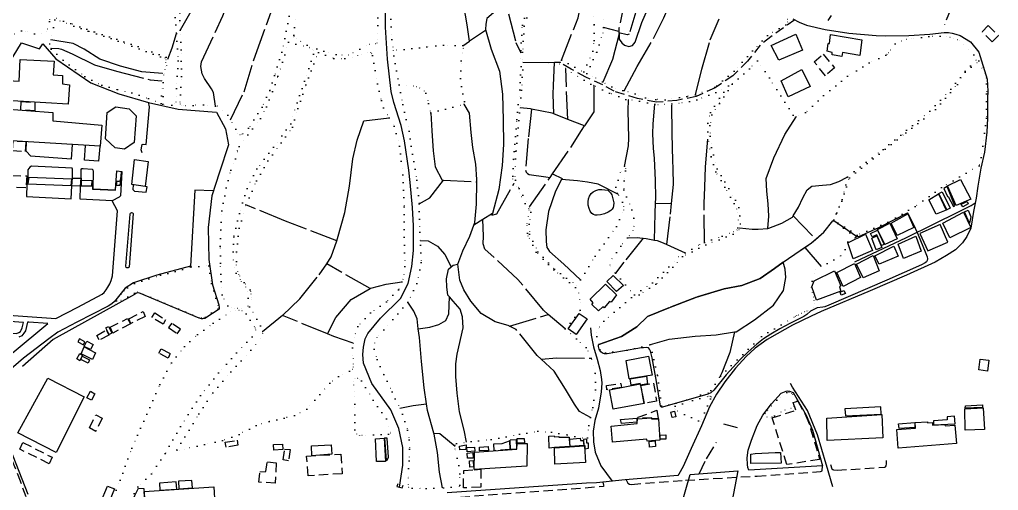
# Model space of a CAD drawing. Header units: millimetres. Extents: x 220021 to 223505, y 489325 to 491820.
# Drawn here: x 222976 to 223505, y 490862 to 491117 of the extents above; entities that cross this region are included whole.
import ezdxf

# ---------------------------------------------------------------- set-up
doc = ezdxf.new("R2010")
doc.units = ezdxf.units.MM
for name, pattern in [('15M2P5', [17.5, 15, -2.5]), ('5M2P5', [7.5, 5, -2.5]), ('7P5M2P5', [10, 7.5, -2.5]), ('AM4', [4, 0, -4])]:
    doc.linetypes.add(name, pattern=pattern)
for name, color, linetype in [('A0013110', 8, 'Continuous'), ('A0013117', 8, 'Continuous'), ('A0013118', 8, 'Continuous'), ('A0023119', 8, '5M2P5'), ('A0023210', 8, 'Continuous'), ('A0033324', 8, '5M2P5'), ('A0073340', 8, 'Continuous'), ('B0014110', 8, 'Continuous'), ('B0014111', 8, 'Continuous'), ('B0014112', 8, 'Continuous'), ('B0014116', 8, '5M2P5'), ('B0014117', 8, '5M2P5'), ('B0014118', 8, '5M2P5'), ('B0024120', 8, 'B0024120'), ('C0062243', 8, 'Continuous'), ('C0076116', 8, 'Continuous'), ('C0393323', 8, 'Continuous'), ('D0015112', 8, '15M2P5'), ('D0025111', 8, 'AM4'), ('E0022112', 8, 'Continuous'), ('F0017121', 8, 'Continuous'), ('F0047224', 8, 'Continuous'), ('F0047225', 8, 'Continuous'), ('G0022313', 8, '7P5M2P5')]:
    doc.layers.add(name, color=color, linetype=linetype)
doc.linetypes.add('B0024120', pattern='A,10,-1.75,[133,ltypeshp.shx,S=0.75,R=0,X=0,Y=0],-3.25', length=15)

msp = doc.modelspace()

# ---------------------------------------------------------------- linework, layer by layer
at = {"layer": 'A0013110'}
for points in [[(223393.956, 491116.974), (223397.349, 491115.213), (223401.415, 491113.551), (223411.438, 491111.155), (223424.317, 491109.213), (223439.052, 491107.973), (223444.147, 491107.8), (223456.582, 491107.941), (223467.909, 491108.747), (223475.784, 491109.52), (223477.978, 491109.51), (223479.965, 491109.316), (223482.056, 491108.742), (223484.291, 491107.937), (223489.874, 491104.522), (223494.411, 491098.945), (223498.863, 491084.421), (223499.265, 491077.972), (223499.2, 491073.922), (223499.073, 491063.423), (223498.726, 491055.713), (223497.417, 491045.014), (223495.525, 491036.277), (223493.895, 491026.543), (223493.016, 491020.105), (223491.625, 491012.96), (223490.035, 491003.868), (223487.937, 490999.436), (223485.689, 490996.12), (223481.805, 490992.305), (223477.063, 490989.175), (223470.875, 490985.603), (223455.33, 490978.603), (223435.809, 490970.161), (223409.225, 490959.033), (223403.976, 490956.346), (223393.754, 490951.543), (223385.467, 490946.965), (223380.107, 490943.788), (223373.74, 490939.182), (223368.854, 490934.629), (223363.134, 490928.336), (223357.224, 490920.909), (223352.848, 490914.256), (223349.032, 490907.445), (223344.691, 490897.191), (223339.174, 490885.028), (223334.713, 490875.296), (223332.453, 490871.11), (223331.897, 490870.439), (223303.405, 490867.976), (223288.023, 490866.482), (223282.615, 490866.212), (223207.341, 490861.021)], [(222981.213, 490860.144), (222961.883, 490908.943)]]:
    msp.add_lwpolyline(points, dxfattribs=at)
msp.add_lwpolyline([(223370.314, 490873.198), (223369.786, 490874.754), (223369.581, 490876.363), (223369.398, 490879.949), (223369.838, 490884.109), (223371.629, 490889.566), (223374.718, 490897.395), (223377.806, 490902.904), (223382.429, 490909.146), (223387.801, 490914.775), (223390.375, 490916.023), (223391.292, 490916.144), (223392.268, 490915.99), (223394.208, 490915.13), (223401.28, 490903.01), (223404.678, 490894.843), (223410.001, 490875.556)], close=True, dxfattribs=at)
at = {"layer": 'A0013117'}
for points in [[(223427.52, 490985.69), (223455.391, 490998.883), (223483.78, 491012.9), (223490.27, 491016.16), (223492.551, 491017.718)], [(223284.77, 490950.09), (223285.14, 490946.21), (223286.38, 490939.9), (223288.45, 490933.15), (223290.04, 490927.04), (223290.67, 490922.16), (223290.82, 490920.22), (223290.46, 490915.51), (223289.04, 490906.77), (223287.11, 490900.13), (223286.24, 490894.36), (223286.46, 490888.56), (223287.33, 490882.99), (223290.35, 490875.58), (223296.42, 490867.298)]]:
    msp.add_lwpolyline(points, dxfattribs=at)
at = {"layer": 'A0013118'}
for points in [[(223004.908, 491049.049), (223004.34, 491041.211), (222982.555, 491042.909), (222980.004, 491045.515), (222980.242, 491050.515)], [(223019.886, 491047.98), (223019.065, 491040.046), (223011.533, 491040.726), (223012.073, 491048.603)], [(223081.103, 491024.047), (223071.115, 491024.509), (223068.785, 490983.367), (223050.651, 490978.599), (223037.934, 490974.354), (223033.546, 490971.606), (223027.821, 490964.36), (223026.257, 490963.068), (223024.37, 490961.833), (223007.343, 490953.172), (222997.235, 490947.746), (222992.292, 490944.236), (222978.68, 490933.765), (222959.706, 490917.484), (222959.05, 490916.297), (222958.936, 490914.92), (222958.841, 490911.185), (222959.557, 490908.272)], [(223037.763, 491027.406), (223037.681, 491024.887), (223037.93, 491024.536), (223038.518, 491023.849), (223044.933, 491023.424), (223045.425, 491026.207), (223044.379, 491026.471)], [(222932.237, 490959.679), (222996.009, 490955.202), (223007.975, 490961.319), (223021.053, 490968.23), (223022.178, 490969.287), (223023.288, 490970.622), (223024.208, 490972.074), (223025.244, 490973.848), (223025.899, 490975.665), (223026.728, 490978.244), (223029.378, 491013.338), (223026.496, 491018.619)], [(222972.559, 490936.51), (222991.783, 490952.454), (222981.442, 490953.238), (222980.827, 490953.222), (222979.621, 490948.592), (222978.716, 490947.169), (222977.665, 490945.761), (222976.158, 490945.026)]]:
    msp.add_lwpolyline(points, dxfattribs=at)
for points in [[(223004.337, 491019.699), (223004.688, 491026.788), (223005.117, 491031.651), (223005.152, 491035.839), (223004.872, 491036.337), (222982.991, 491037.462), (222982.114, 491036.962), (222980.989, 491035.378), (222980.966, 491032.654), (222980.478, 491027.733), (222980.17, 491021.113)], [(223009.169, 491019.666), (223009.462, 491026.505), (223009.702, 491031.09), (223009.78, 491035.586), (223010.174, 491036.158), (223010.775, 491036.159), (223015.652, 491035.774), (223016.136, 491035.379), (223016.211, 491034.603), (223016.128, 491025.187), (223028.285, 491024.641), (223028.966, 491034.85), (223031.646, 491034.578), (223030.942, 491021.44), (223030.314, 491020.633), (223026.496, 491018.619)], [(223035.593, 490982.92), (223035.081, 490982.465), (223034.349, 490982.507), (223034.041, 490982.756), (223033.893, 490983.517), (223036.133, 491011.581), (223036.468, 491012.108), (223036.98, 491012.359), (223037.493, 491012.272), (223037.743, 491011.818)], [(222963.735, 490954.02), (222963.74, 490951.589), (222963.889, 490950.374), (222964.493, 490948.896), (222965.138, 490948.371), (222966.311, 490947.86), (222968.875, 490947.368), (222974.791, 490947.161), (222976.065, 490947.559), (222976.928, 490948.073), (222977.395, 490948.865), (222977.89, 490950.199), (222978.675, 490952.998)]]:
    msp.add_lwpolyline(points, close=True, dxfattribs=at)
at = {"layer": 'A0023119'}
msp.add_lwpolyline([(223395.025, 491116.419), (223382.142, 491107.324), (223376.287, 491102.838), (223369.605, 491094.13), (223361.588, 491086.267), (223352.166, 491079.779), (223341.868, 491074.987), (223331.41, 491072.923), (223320.403, 491071.923), (223310.226, 491073.875), (223297.489, 491077.875), (223291.471, 491081.278), (223282.202, 491085.394), (223274.399, 491089.852), (223268.569, 491093.293)], dxfattribs=at)
at = {"layer": 'A0023210'}
msp.add_lwpolyline([(223415.68, 490864.27), (223412.184, 490875.948), (223412.01, 490876.53), (223407.26, 490892.43), (223401.91, 490905.53), (223393.92, 490918.179), (223392.689, 490920.128)], dxfattribs=at)
at = {"layer": 'A0033324'}
for points in [[(222960.176, 490908.45), (222961.031, 490906.376), (222975.544, 490870.78), (222984.389, 490846.959), (222985.046, 490846.346), (222986.471, 490844.956), (222988.087, 490843.902), (222990.182, 490843.246), (222993.32, 490842.945), (222994.484, 490842.982), (222994.406, 490844.934)], [(223304.097, 490868.035), (223304.659, 490866.663), (223304.998, 490866.179), (223305.858, 490865.639), (223306.918, 490865.629), (223336.027, 490867.847), (223374.691, 490870.109), (223408.889, 490872.544), (223409.563, 490872.805), (223409.786, 490872.944), (223410.001, 490875.556)], [(223414.377, 490876.342), (223415.062, 490874.044), (223415.522, 490873.586), (223415.925, 490873.419), (223417.913, 490873.227), (223443.631, 490874.95), (223444.1, 490875.142), (223444.452, 490875.598), (223444.625, 490876.709), (223444.605, 490878.451)], [(223126.182, 490855.528), (223126.452, 490852.908), (223126.966, 490852.183), (223127.459, 490851.916), (223128.001, 490851.903), (223140.992, 490852.786), (223192.133, 490857.092), (223291.764, 490864.561), (223292.079, 490864.912), (223292.047, 490865.14), (223291.597, 490866.829)]]:
    msp.add_lwpolyline(points, dxfattribs=at)
at = {"layer": 'A0073340'}
msp.add_lwpolyline([(223331.112, 490845.407), (223338.565, 490871.016), (223364.255, 490872.839), (223359.42, 490847.494)], close=True, dxfattribs=at)
at = {"layer": 'B0014110'}
msp.add_lwpolyline([(223023.995, 490854.03), (223020.173, 490855.561), (223024.054, 490864.73), (223027.796, 490863.145)], close=True, dxfattribs=at)
at = {"layer": 'B0014111'}
for points in [[(222976.786, 491095.066), (222995.093, 491094.166), (222994.606, 491086.774), (222999.755, 491086.419), (222999.627, 491081.957), (223003.404, 491081.416), (223002.785, 491070.889), (222966.581, 491073.123), (222966.85, 491075.686), (222963.28, 491075.931), (222963.973, 491083.964), (222976.216, 491083.372)], [(223020.092, 491048.183), (222903.141, 491055.312), (222900.845, 491019.379), (222899.924, 491019.456), (222899.791, 491018.368), (222898.433, 491018.426), (222898.203, 491017.664), (222896.075, 491017.725), (222895.651, 491015.788), (222888.889, 491016.497), (222890.756, 491042.18), (222887.093, 491042.557), (222887.982, 491049.329), (222889.591, 491049.222), (222890.372, 491066.837), (222965.305, 491063.683), (222965.925, 491068.524), (222994.519, 491066.345), (222994.473, 491061.845), (223020.99, 491059.518)], [(223023.784, 491066.348), (223028.419, 491069.42), (223035.7, 491068.31), (223039.517, 491064.603), (223038.449, 491050.14), (223033.235, 491046.668), (223028.164, 491047.279), (223022.852, 491052.152)], [(223045.992, 491039.983), (223044.379, 491026.471), (223037.058, 491027.506), (223038.577, 491041.075)], [(223282.925, 490954.967), (223277.091, 490946.624), (223272.757, 490949.685), (223278.635, 490957.952)], [(223008.855, 490944.18), (223007.965, 490942.611), (223010.957, 490940.933), (223011.671, 490942.487)], [(223017.581, 490936.72), (223015.892, 490933.099), (223009.703, 490936.161), (223011.419, 490939.872)], [(223011.398, 490940.073), (223012.76, 490942.977), (223016.281, 490941.204), (223014.803, 490938.504)], [(223008.98, 490936.224), (223010.414, 490935.464), (223008.952, 490932.401), (223007.333, 490933.309)], [(223014.294, 490932.915), (223013.497, 490931.075), (223009.527, 490933.06), (223010.375, 490934.756)], [(223318.019, 490924.512), (223305.583, 490922.51), (223303.967, 490932.508), (223316.034, 490934.836)], [(223495.15, 490933.2), (223499.801, 490932.598), (223499.12, 490926.73), (223494.416, 490927.396)], [(223011.431, 490912.938), (222996.233, 490882.773), (222975.502, 490893.353), (222991.676, 490922.947)], [(223314.92, 490923.978), (223315.572, 490919.87), (223311.796, 490919.166), (223311.634, 490920.033), (223306.701, 490919.113), (223306.181, 490922.554)], [(223313.727, 490909.244), (223297.053, 490906.202), (223295.037, 490916.659), (223311.636, 490919.946)], [(223422.108, 490906.42), (223422.375, 490902.544), (223441.755, 490903.456), (223441.565, 490907.492)], [(223487.095, 490894.852), (223486.861, 490906.398), (223496.871, 490906.914), (223497.54, 490895.283)], [(223487.268, 490908.026), (223496.464, 490908.485), (223496.51, 490907.167), (223487.036, 490906.824)], [(223295.878, 490896.987), (223310.002, 490898.559), (223310.151, 490901.084), (223317.773, 490901.472), (223317.824, 490900.893), (223321.401, 490901.005), (223322.154, 490889.549), (223315.314, 490888.905), (223315.217, 490890.002), (223296.642, 490888.35)], [(223442.676, 490890.817), (223412.555, 490889.368), (223412.299, 490901.391), (223442.09, 490903.253)], [(223481.262, 490902.442), (223477.272, 490901.994), (223477.385, 490900.475), (223469.881, 490899.928), (223470.014, 490897.842), (223481.637, 490898.288)], [(223301.027, 490900.605), (223309.812, 490901.327), (223309.7, 490899.159), (223301.442, 490898.41)], [(223450.9, 490885.159), (223450.215, 490895.322), (223460.274, 490896), (223460.075, 490898.959), (223466.792, 490899.412), (223466.775, 490898.819), (223469.428, 490899.081), (223469.511, 490897.578), (223476.087, 490898.023), (223476.192, 490897.248), (223481.545, 490897.524), (223482.336, 490887.652)], [(223451.048, 490898.351), (223459.833, 490898.992), (223459.875, 490896.374), (223451.438, 490895.862)], [(223265.318, 490885.54), (223262.479, 490885.083), (223262.312, 490891.572), (223265.199, 490891.759), (223265.304, 490891.347), (223267.669, 490891.487), (223267.749, 490891.114), (223273.289, 490891.104), (223273.608, 490886.057)], [(223134.374, 490881.112), (223134.06, 490886.424), (223144.655, 490886.959), (223145.081, 490881.86)], [(223168.612, 490890.268), (223173.422, 490890.492), (223174.003, 490878.025), (223169.206, 490877.928)], [(223174.428, 490878.721), (223174.929, 490878.721), (223175.752, 490880.339), (223175.03, 490890.549), (223173.617, 490890.55)], [(223217.507, 490884.522), (223214.124, 490884.277), (223213.966, 490886.207), (223217.594, 490886.948)], [(223222.139, 490885.779), (223222.261, 490883.626), (223218.117, 490883.207), (223217.966, 490885.477)], [(223250.424, 490875.524), (223221.943, 490873.651), (223222.117, 490883.058), (223244.967, 490884.581), (223245.166, 490887.693), (223250.561, 490887.68)], [(223224.842, 490885.651), (223229.572, 490886.036), (223229.674, 490883.979), (223224.839, 490883.644)], [(223245.254, 490887.878), (223245.182, 490890.32), (223249.033, 490890.434), (223249.106, 490887.976)], [(223281.984, 490877.49), (223265.501, 490876.464), (223265.311, 490885.386), (223281.543, 490886.455)], [(223273.469, 490890.075), (223279.183, 490890.644), (223279.333, 490889.322), (223280.892, 490889.379), (223281.079, 490886.532), (223273.696, 490886.057)], [(223283.759, 490885.216), (223283.662, 490887.832), (223282.866, 490887.858), (223282.772, 490889.999), (223281.063, 490889.856), (223281.219, 490886.622), (223281.645, 490886.643), (223281.647, 490884.874)], [(223319.92, 490886.016), (223316.655, 490885.672), (223316.4, 490888.82), (223319.753, 490889.149)], [(223218.35, 490879.799), (223218.162, 490882.499), (223221.173, 490882.771), (223221.372, 490879.85)], [(223387.657, 490877.112), (223371.385, 490876.844), (223371.303, 490881.982), (223373.644, 490882.196), (223384.515, 490882.847), (223387.349, 490882.753)], [(223219.462, 490878.258), (223221.408, 490878.415), (223221.674, 490875.123), (223219.647, 490874.959)], [(223061.101, 490866.94), (223051.978, 490866.28), (223052.253, 490862.463), (223061.368, 490863.053)], [(223062.34, 490867.324), (223062.517, 490863.116), (223069.848, 490863.655), (223069.465, 490867.747)], [(223043.821, 490861.849), (223081.334, 490864.238), (223081.969, 490854.837), (223044.401, 490852.354)]]:
    msp.add_lwpolyline(points, close=True, dxfattribs=at)
at = {"layer": 'B0014112'}
for points in [[(223382.351, 491102.64), (223395.609, 491108.619), (223399.293, 491099.975), (223386.485, 491094.577)], [(223414.318, 491108.583), (223431.25, 491105.632), (223430.199, 491097.167), (223420.829, 491098.8), (223420.438, 491096.596), (223415.211, 491097.455), (223415.309, 491098.813), (223412.632, 491099.472), (223413.024, 491103.656), (223413.813, 491103.675)], [(223387.726, 491083.519), (223398.941, 491089.546), (223403.333, 491080.455), (223391.494, 491074.84)], [(223482.132, 491016.114), (223477.604, 491026.779), (223484.572, 491030.275), (223490.172, 491019.579)], [(223474.597, 491023.592), (223478.994, 491014.669), (223477.107, 491013.815), (223472.827, 491022.593)], [(223475.56, 491025.323), (223477.472, 491021.05), (223477.926, 491021.095), (223480.808, 491015.654), (223481.496, 491016.036), (223477.271, 491026.41)], [(223472.636, 491022.435), (223476.866, 491013.694), (223471.416, 491011.482), (223467.521, 491019.262)], [(223488.669, 491017.018), (223485.744, 491015.488), (223484.935, 491016.863), (223488.198, 491018.32)], [(223475.004, 491006.591), (223486.241, 491012.617), (223490.038, 491004.393), (223478.803, 490998.653)], [(223488.721, 491013.62), (223490.119, 491010.123), (223489.424, 491006.695), (223486.643, 491012.679)], [(223456.16, 491011.61), (223459.395, 491004.295), (223450.343, 491000.023), (223447.035, 491006.731)], [(223439.713, 491002.943), (223443.376, 490995.116), (223441.928, 490994.542), (223439.441, 491000.306), (223436.924, 490999.203), (223435.997, 491001.134)], [(223446.439, 491006.618), (223450.415, 490998.207), (223443.686, 490995.171), (223439.796, 491003.143)], [(223477.731, 490996.396), (223473.475, 491005.916), (223462.591, 491001.039), (223466.974, 490991.76)], [(223437.072, 490991.815), (223426.507, 490987.35), (223423.677, 490996.079), (223433.332, 491000.749)], [(223439.001, 490992.276), (223436.644, 490998.573), (223439.432, 490999.891), (223442.086, 490993.462)], [(223450.839, 490995.252), (223460.475, 490999.714), (223463.222, 490991.564), (223453.796, 490987.656)], [(223438.271, 490988.949), (223448.629, 490994.154), (223450.931, 490988.915), (223440.548, 490984.467)], [(223428.353, 490984.525), (223437.334, 490989.179), (223440.61, 490980.867), (223432.075, 490977.05)], [(223416.503, 490980.922), (223419.955, 490972.785), (223419.209, 490972.31), (223419.962, 490969.87), (223406.855, 490965.031), (223404.208, 490972.27), (223405.471, 490975.518)], [(223417.703, 490979.927), (223427.296, 490984.902), (223430.599, 490977.279), (223421.182, 490972.497)], [(223298.869, 490969.814), (223293.563, 490975.121), (223296.924, 490978.394), (223302.524, 490972.924)], [(223292.789, 490973.789), (223298.746, 490967.935), (223295.863, 490964.043), (223295.073, 490964.416), (223292.169, 490960.911), (223291.499, 490961.411), (223289.059, 490959.311), (223285.534, 490962.674), (223286.235, 490963.661), (223284.64, 490965.675)], [(223421.609, 490970.379), (223422.388, 490968.755), (223420.15, 490967.813), (223419.517, 490969.32)]]:
    msp.add_lwpolyline(points, close=True, dxfattribs=at)
at = {"layer": 'B0014116'}
for points in [[(223501.721, 491104.493), (223496.201, 491109.879), (223499.5, 491113.333), (223505.019, 491107.947)], [(223410.451, 491097.864), (223416.555, 491090.475), (223411.612, 491086.237), (223405.566, 491093.678)], [(222984.822, 491071.851), (222984.671, 491067.282), (222977.186, 491067.852), (222977.44, 491072.304)], [(222972.546, 491045.797), (222979.776, 491045.344), (222980.102, 491050.557), (222972.871, 491050.933)], [(222979.831, 491025.736), (222971.607, 491026.1), (222972.233, 491032.317), (222980.482, 491032.239)], [(223293.437, 490919.022), (223301.077, 490920.156), (223301.427, 490917.995), (223293.519, 490916.715)], [(223311.938, 490919.034), (223318.71, 490920.332), (223320.471, 490910.512), (223313.815, 490909.24)], [(223014.743, 490915.958), (223017.119, 490914.586), (223015.291, 490911.032), (223012.828, 490912.333)], [(223017.616, 490903.174), (223021.033, 490901.42), (223017.591, 490894.208), (223014.229, 490896.083)], [(223310.199, 490901.232), (223310.411, 490901.882), (223320.595, 490905.59), (223321.37, 490901.183), (223317.926, 490901.005), (223317.837, 490901.609)], [(223328.216, 490904.675), (223330.136, 490905.121), (223330.845, 490902.104), (223328.925, 490901.736)], [(223322.376, 490892.201), (223325.398, 490892.311), (223325.396, 490890.06), (223322.335, 490890.02)], [(222976.576, 490884.671), (222978.291, 490888.239), (222994.066, 490880.213), (222992.441, 490876.731)], [(223232.802, 490883.804), (223232.561, 490887.58), (223237.038, 490887.756), (223241.005, 490889.168), (223241.213, 490884.49)], [(223241.374, 490889.674), (223244.565, 490889.814), (223244.795, 490884.592), (223241.647, 490884.453)], [(223131.507, 490880.842), (223149.963, 490881.971), (223150.642, 490871.343), (223132.37, 490870.262)], [(223114.961, 490877.231), (223114.555, 490866.278), (223105.595, 490866.766), (223106.289, 490872.467), (223109.533, 490872.565), (223110.313, 490877.833)], [(223225.58, 490873.806), (223225.534, 490864.022), (223216.116, 490863.718), (223216.331, 490873.101), (223221.911, 490873.552)]]:
    msp.add_lwpolyline(points, close=True, dxfattribs=at)
at = {"layer": 'B0014117'}
for points in [[(223382.856, 490901.465), (223395.721, 490905.733), (223394.202, 490909.752), (223396.667, 490910.534), (223401.114, 490902.618), (223403.884, 490896.145), (223403.5, 490895.688), (223408.5, 490879.079), (223390.82, 490876.254)], [(223044.161, 490852.325), (223034.849, 490851.207), (223038.701, 490859.631), (223040.78, 490863.485), (223043.615, 490863.377)]]:
    msp.add_lwpolyline(points, close=True, dxfattribs=at)
at = {"layer": 'B0014118'}
for points in [[(223034.791, 490955.158), (223036.387, 490952.211), (223026.762, 490947.324), (223025.327, 490950.408)], [(223036.646, 490952.544), (223035.515, 490955.044), (223043.195, 490958.872), (223044.394, 490956.278)], [(223047.959, 490955.637), (223049.49, 490958.161), (223055.263, 490954.443), (223053.939, 490952.104)], [(223023.48, 490948.958), (223024.688, 490946.141), (223019.523, 490943.58), (223018.222, 490945.996)], [(223023.08, 490950.148), (223024.507, 490950.869), (223026.268, 490947.198), (223024.943, 490946.497)], [(223058.633, 490952.692), (223056.923, 490950.246), (223061.668, 490946.929), (223063.446, 490949.356)], [(223051.753, 490936.412), (223053.027, 490938.822), (223057.888, 490936.292), (223056.735, 490933.721)], [(223094.387, 490886.832), (223088.05, 490885.708), (223087.537, 490888.431), (223093.966, 490889.405)], [(223118.519, 490887.406), (223118.686, 490884.421), (223113.747, 490884.144), (223113.583, 490887.085)], [(223119.607, 490884.644), (223122.639, 490884.358), (223121.627, 490878.41), (223118.77, 490878.829)]]:
    msp.add_lwpolyline(points, close=True, dxfattribs=at)
at = {"layer": 'B0024120'}
msp.add_lwpolyline([(222968.464, 491089.323), (222977.457, 491103.969), (222987.337, 491100.859), (222988.966, 491103.545), (222996.116, 491095.448), (223014.984, 491082.442), (223030.008, 491076.443), (223046.087, 491071.785), (223062.132, 491068.272), (223082.753, 491066.514), (223087.71, 491057.663), (223089.306, 491048.953), (223084.534, 491034.179), (223080.236, 491021.486), (223078.264, 491004.27), (223078.726, 490986.945), (223080.722, 490973.342), (223084.059, 490962.576), (223084.317, 490961.152), (223084.177, 490960.23), (223076.466, 490955.215), (223075.521, 490954.96), (223074.688, 490954.962), (223073.482, 490955.337), (223040.879, 490969.017), (223039.679, 490968.832), (223039.268, 490968.727), (223038.549, 490968.151), (222994.613, 490943.879), (222978.136, 490929.273)], dxfattribs=at)
at = {"layer": 'C0062243'}
msp.add_lwpolyline([(223356.583, 490898.301), (223363.9, 490896.322)], dxfattribs=at)
at = {"layer": 'C0076116'}
msp.add_lwpolyline([(223180.676, 490865.934), (223180.262, 490864.492), (223183.146, 490863.664), (223183.56, 490865.106)], dxfattribs=at)
at = {"layer": 'C0393323'}
msp.add_lwpolyline([(223005.06, 491031.006), (223009.693, 491030.927), (223009.473, 491026.705), (223004.691, 491026.825)], close=True, dxfattribs=at)
at = {"layer": 'D0015112'}
for points in [[(223458.053, 491184.234), (223445.54, 491163.144), (223424.008, 491133.621), (223412.93, 491116.061)], [(223498.304, 491161.598), (223498.25, 491161.437), (223493.067, 491152.729), (223487.093, 491141.581), (223482.423, 491130.143), (223475.868, 491113.666)], [(223306.509, 491143.527), (223303.687, 491129.472), (223300.103, 491111.739), (223300.134, 491110.194)], [(223314.736, 491143.949), (223312.302, 491131.482), (223310.355, 491124.36), (223305.687, 491108.696), (223304.575, 491108.342), (223300.149, 491109.429)], [(223300.161, 491108.847), (223300.218, 491105.978), (223301.598, 491104.005), (223303.154, 491102.759), (223305.376, 491102.039), (223307.514, 491102.627), (223308.954, 491104.372), (223312.552, 491115.026), (223317.257, 491126.069), (223322.591, 491140.065)], [(223078.141, 491137.532), (223063.237, 491110.842)], [(223219.45, 491104.923), (223218.193, 491113.753), (223216.325, 491124.156), (223214.454, 491135.251)], [(223082.285, 491069.892), (223081.168, 491077.159), (223080.111, 491079.251), (223076.318, 491084.701), (223075.025, 491087.218), (223074.414, 491091.227), (223074.65, 491093.717), (223086.211, 491118.547), (223090.554, 491129.739), (223090.925, 491131.415)], [(223090.431, 491062.47), (223097.704, 491077.558), (223103.809, 491097.368), (223115.494, 491129.631)], [(223269.039, 491094.691), (223278.123, 491117.512), (223280.354, 491128.431), (223281.02, 491132.756)], [(223302.872, 491078.083), (223310.033, 491091.211), (223319.212, 491107.079), (223324.371, 491117.475), (223326.767, 491122.887), (223329.438, 491125.816)], [(223232.419, 491120.223), (223228.796, 491117.126), (223228.249, 491114.121), (223228.081, 491111.239)], [(223240.573, 491119.685), (223244.426, 491104.208), (223247.184, 491098.7)], [(223341.441, 491075.978), (223344.802, 491089.784), (223349.437, 491105.715), (223354.155, 491116.967)], [(223056.594, 491095.169), (223058.817, 491101.403), (223061.147, 491109.032)], [(223228.081, 491111.239), (223228.05, 491110.715), (223219.45, 491104.923)], [(223228.081, 491111.239), (223231.071, 491100.55), (223235.711, 491088.808), (223237.232, 491076.368), (223237.698, 491062.271), (223237.747, 491049.194), (223237.157, 491037.774), (223235.227, 491024.787), (223231.786, 491011.847)], [(223300.161, 491108.847), (223296.712, 491095.092), (223291.467, 491082.762)], [(223300.134, 491110.194), (223291.752, 491112.259)], [(223300.134, 491110.194), (223300.149, 491109.429)], [(223300.149, 491109.429), (223300.161, 491108.847)], [(223053.677, 491087.474), (223042.482, 491088.392), (223031.045, 491091.425), (223019.797, 491095.195), (223011.388, 491100.534), (223005.399, 491103.708), (222993.352, 491105.588)], [(223215.905, 491102.385), (223219.45, 491104.923)], [(222993.444, 491101.08), (222997.724, 491100.901), (222999.178, 491100.579), (223004.866, 491098.027), (223016.969, 491092.12), (223028.799, 491088.695), (223047.088, 491084.03), (223053.347, 491083.539)], [(223265.241, 491093.319), (223261.861, 491093.163), (223248.143, 491093.457)], [(223264.89, 491065.656), (223264.67, 491076.265), (223264.871, 491080.899), (223265.241, 491093.319)], [(223268.493, 491093.469), (223265.241, 491093.319)], [(223272.479, 491062.713), (223271.408, 491090.188)], [(223286.477, 491081.03), (223286.478, 491068.343), (223286.534, 491066.783), (223281.518, 491059.207)], [(223223.345, 491028.908), (223223.366, 491030.155), (223222.875, 491038.501), (223221.194, 491047.499), (223220.373, 491055.684), (223219.377, 491066.129), (223216.492, 491070.913)], [(223303.076, 491037.177), (223305.317, 491048.416), (223305.505, 491052.527), (223305.135, 491067.483), (223305.215, 491073.297)], [(223319.942, 491017.52), (223320.056, 491020.207), (223319.939, 491029.926), (223319.359, 491041.558), (223318.857, 491047.116), (223318.353, 491054.962), (223318.523, 491060.26), (223319.492, 491070.88)], [(223328.568, 491017.206), (223329.552, 491027.574), (223329.422, 491035.94), (223329.276, 491040.638), (223328.973, 491047.33), (223328.86, 491055.404), (223328.737, 491071.026)], [(223198.59, 491066.187), (223199.01, 491056.508), (223199.782, 491045.676), (223200.909, 491036.985), (223204.737, 491029.846), (223205.386, 491029.813)], [(223252.818, 491068.258), (223252.456, 491068.331), (223246.711, 491068.881)], [(223252.818, 491068.258), (223251.099, 491052.435), (223249.745, 491035.206), (223249.986, 491034.157), (223250.717, 491033.468), (223251.724, 491032.904), (223260.617, 491031.655), (223262.953, 491031.362)], [(223264.89, 491065.656), (223264.026, 491065.991), (223252.818, 491068.258)], [(223272.479, 491062.713), (223264.89, 491065.656)], [(223147.782, 490997.06), (223148.204, 490998.284), (223152.158, 491012.474), (223154.664, 491026.595), (223156.413, 491041.302), (223158.765, 491051.477), (223162.384, 491061.894), (223176.111, 491063.477)], [(223281.518, 491059.207), (223272.479, 491062.713)], [(223380.526, 491003.837), (223381.094, 491010.512), (223380.669, 491017.114), (223379.937, 491023.907), (223379.637, 491030.764), (223383.726, 491041.902), (223389.766, 491054.553), (223395.873, 491064.133)], [(223264.244, 491033.228), (223274.072, 491047.512), (223279.825, 491056.65), (223281.518, 491059.207)], [(223346.299, 490996.14), (223346.175, 491017.221), (223346.45, 491026.128), (223346.823, 491037.141), (223348.306, 491053.953)], [(223192.23, 491017.086), (223198.01, 491020.345), (223205.386, 491029.813)], [(223205.386, 491029.813), (223223.345, 491028.908)], [(223221.804, 491005.608), (223222.336, 491007.05), (223223.143, 491016.982), (223223.345, 491028.908)], [(223251.906, 491015.407), (223262.953, 491031.362)], [(223269.122, 491030.258), (223265.906, 491023.993), (223262.054, 491012.893), (223260.623, 491002.979), (223260.84, 490996.7), (223261.245, 490993.596), (223261.695, 490992.826), (223262.622, 490991.416), (223270.375, 490984.581), (223279.344, 490976.076)], [(223262.953, 491031.362), (223264.244, 491033.228)], [(223264.244, 491033.228), (223269.379, 491030.758), (223269.122, 491030.258)], [(223299.802, 491022.155), (223288.884, 491027.694), (223283.097, 491028.848), (223277.674, 491029.43), (223269.122, 491030.258)], [(223394.252, 491010.647), (223397.146, 491015.258), (223399.393, 491020.326), (223401.669, 491024.648), (223404.264, 491026.558), (223409.965, 491027.085), (223414.375, 491027.576), (223418.794, 491029.177), (223423.398, 491031.453)], [(223231.786, 491011.847), (223231.568, 491011.026), (223234.113, 491011.757), (223243.607, 491028.168)], [(223147.782, 490997.06), (223120.041, 491007.689), (223098.733, 491016.493)], [(223319.322, 490997.555), (223319.704, 491011.942), (223319.942, 491017.52)], [(223319.942, 491017.52), (223328.568, 491017.206)], [(223325.918, 490995.141), (223328.035, 491011.423), (223328.568, 491017.206)], [(223226.57, 491008.587), (223221.804, 491005.608)], [(223231.786, 491011.847), (223226.57, 491008.587)], [(223261.993, 490957.402), (223259.377, 490959.653), (223245.566, 490976.281), (223227.742, 490992.65), (223226.835, 490995.561), (223226.913, 490999.667), (223226.57, 491008.587)], [(223380.526, 491003.837), (223381.047, 491003.871), (223387.991, 491006.627), (223393.813, 491009.948), (223394.252, 491010.647)], [(223394.252, 491010.647), (223406.315, 490997.888)], [(223406.315, 490997.888), (223410.839, 491001.794), (223415.692, 491007.954)], [(223213.042, 490984.429), (223215.77, 490991.685), (223219.58, 490999.583), (223221.804, 491005.608)], [(223365.199, 491004.107), (223371.99, 491003.414), (223375.318, 491003.495), (223380.526, 491003.837)], [(223142.338, 490984.762), (223144.806, 490988.429), (223147.782, 490997.06)], [(223192.817, 490997.272), (223197.134, 490997.036), (223202.105, 490994.242), (223206.051, 490989.691), (223209.524, 490983.062)], [(223313.172, 490998.613), (223302.805, 490985.661), (223298.252, 490979.584)], [(223304.76, 490998.706), (223310.091, 490998.823), (223311.446, 490998.784), (223313.172, 490998.613)], [(223313.172, 490998.613), (223314.877, 490998.444), (223319.322, 490997.555)], [(223319.322, 490997.555), (223320.72, 490997.275), (223323.925, 490996.045), (223325.918, 490995.141)], [(223400.449, 490993.576), (223404.134, 490996.004), (223406.315, 490997.888)], [(223325.918, 490995.141), (223335.874, 490990.625)], [(223388.785, 490985.625), (223398.024, 490991.978), (223400.449, 490993.576)], [(223400.449, 490993.576), (223409.31, 490983.237)], [(223118.51, 490956.792), (223127.864, 490965.752), (223138.256, 490978.697), (223142.338, 490984.762)], [(223165.759, 490971.38), (223142.338, 490984.762)], [(223208.569, 490966.844), (223207.801, 490967.752), (223207.192, 490972.222), (223207.06, 490976.526), (223208.061, 490981.762), (223209.524, 490983.062)], [(223209.524, 490983.062), (223210.646, 490984.058), (223213.042, 490984.429)], [(223241.04, 490951.041), (223240.261, 490951.437), (223233.316, 490953.295), (223225.796, 490957.95), (223220.206, 490964.538), (223216.403, 490970.638), (223214.291, 490975.841), (223213.042, 490984.429)], [(223388.785, 490985.625), (223384.111, 490982.246), (223376.345, 490976.778), (223366.536, 490973.052), (223356.882, 490971.21), (223341.946, 490966.689), (223327.028, 490960.985), (223315.603, 490956.271), (223309.785, 490950.749), (223301.488, 490945.489), (223289.326, 490941.158)], [(223362.592, 490947.932), (223363.436, 490948.065), (223373.258, 490954.453), (223383.653, 490962.294), (223389.034, 490970.374), (223390.286, 490977.267), (223389.84, 490981.804), (223388.785, 490985.625)], [(223142.778, 490946.832), (223147.229, 490955.728), (223155.505, 490965.463), (223165.759, 490971.38)], [(223165.759, 490971.38), (223166.173, 490971.619), (223174.463, 490973.709), (223182.923, 490974.936)], [(223191.801, 490949.68), (223197.974, 490950.489), (223202.902, 490951.911), (223206.581, 490954.087), (223208.245, 490957.669), (223208.569, 490966.844)], [(223217.771, 490888.441), (223216.491, 490894.816), (223213.983, 490904.832), (223212.714, 490914.808), (223211.993, 490923.934), (223212.04, 490930.663), (223212.713, 490935.903), (223215.932, 490950.204), (223215.57, 490956.016), (223214.394, 490960.249), (223210.578, 490964.47), (223208.569, 490966.844)], [(223191.801, 490949.68), (223191.088, 490954.95), (223189.462, 490959.198), (223186.164, 490963.936)], [(223118.51, 490956.792), (223107.577, 490947.924)], [(223142.778, 490946.832), (223118.51, 490956.792)], [(223241.04, 490951.041), (223261.993, 490957.402)], [(223271.154, 490949.518), (223261.993, 490957.402)], [(223196.257, 490909.116), (223194.874, 490917.779), (223193.553, 490931.997), (223192.453, 490944.855), (223191.801, 490949.68)], [(223258.107, 490933.249), (223256.01, 490935.227), (223244.557, 490949.253), (223241.04, 490951.041)], [(223156.642, 490941.847), (223146.147, 490945.449), (223142.778, 490946.832)], [(223317.19, 490941.054), (223327.21, 490944.097), (223341.355, 490945.698), (223352.61, 490946.361), (223362.592, 490947.932)], [(223362.592, 490947.932), (223359.944, 490936.77), (223355.745, 490925.92), (223354.403, 490923.244)], [(223258.107, 490933.249), (223266.578, 490933.965), (223285.154, 490933.777)], [(223284.829, 490901.707), (223278.825, 490905.034), (223276.191, 490908.839), (223271.347, 490917.094), (223265.08, 490926.672), (223258.107, 490933.249)], [(223181.73, 490906.783), (223189.043, 490908.233), (223196.257, 490909.116)], [(223200.147, 490893.259), (223196.826, 490905.548), (223196.257, 490909.116)], [(223204.812, 490863.767), (223203.291, 490872.28), (223202.183, 490882.908), (223200.308, 490892.665), (223200.147, 490893.259)], [(223200.147, 490893.259), (223203.479, 490893.008), (223211.657, 490886.229)]]:
    msp.add_lwpolyline(points, dxfattribs=at)
at = {"layer": 'D0025111'}
for points in [[(223059.474, 491134.149), (223061.147, 491109.032)], [(222994.122, 491132.872), (222992.648, 491115.471), (222991.668, 491111.464), (222990.901, 491110.371), (222988.346, 491108.998), (222984.644, 491108.909), (222979.775, 491110.097), (222977.57, 491110.488), (222972.582, 491108.082), (222964.3, 491101.084), (222950.183, 491093.531), (222927.676, 491083.409), (222906.718, 491076.12), (222890.602, 491071.455), (222880.162, 491067.396), (222876.082, 491066.456), (222874.004, 491067.962), (222866.064, 491069.573), (222857.281, 491073.342), (222848.443, 491080.482), (222838.144, 491092.439), (222823.722, 491107.99), (222815.238, 491119.506)], [(223082.285, 491069.892), (223075.731, 491070.618), (223070.315, 491070.235), (223065.035, 491070.036), (223064.111, 491070.196), (223063.306, 491070.906), (223063.206, 491072.046), (223063.305, 491075.986), (223063.918, 491085.91), (223063.686, 491100.268), (223063.237, 491110.842), (223063.015, 491116.062), (223063.05, 491125.039)], [(223181.421, 491081.264), (223183.456, 491070.653), (223186.797, 491056.305), (223188.665, 491043.904), (223191.01, 491029.797), (223192.224, 491017.344), (223192.23, 491017.086), (223192.568, 491001.762), (223192.817, 490997.272), (223192.954, 490994.806), (223193.372, 490985.476), (223191.063, 490974.053), (223186.164, 490963.936), (223173.135, 490949.035), (223169.359, 490945.092), (223168.104, 490942.03), (223167.91, 490938.584), (223169.564, 490933.025), (223173.175, 490925.014), (223177.595, 490915.553), (223181.73, 490906.783), (223183.265, 490903.528), (223186.026, 490894.879), (223186.912, 490889.599), (223187.096, 490884.547), (223186.793, 490878.304), (223186.28, 490869.137), (223186.224, 490865.72), (223186.556, 490864.111), (223187.153, 490863.777), (223188.521, 490863.511), (223196.061, 490863.443), (223204.812, 490863.767), (223205.417, 490863.789), (223214.014, 490864.303), (223214.265, 490865.127), (223214.215, 490871.289), (223213.679, 490875.844), (223211.775, 490884.662), (223211.657, 490886.229), (223211.613, 490886.82), (223212.338, 490887.709), (223217.771, 490888.441), (223220.301, 490888.78), (223231.2, 490889.918), (223246.349, 490892.636), (223256.258, 490894.361), (223263.68, 490893.766), (223272.247, 490892.385), (223282.011, 490890.348), (223283.155, 490890.802), (223283.902, 490897.377), (223284.829, 490901.707), (223285.98, 490907.082), (223287.512, 490916.696), (223287.217, 490925.719), (223285.482, 490933.067), (223285.154, 490933.777), (223282.496, 490939.539), (223277.219, 490944.255), (223271.154, 490949.518), (223279.258, 490959.655), (223279.081, 490965.478), (223278.509, 490968.866), (223276.649, 490971.959), (223264.99, 490981.367), (223255.39, 490991.077), (223251.143, 490999.654), (223250.679, 491001.338), (223250.633, 491006.52), (223251.32, 491010.304), (223251.618, 491013.755), (223251.499, 491014.436), (223249.558, 491017.249), (223246.274, 491023.303), (223244.708, 491026.265), (223243.607, 491028.168), (223242.889, 491030.485), (223242.79, 491032.043), (223243.129, 491041.181), (223244.98, 491062.535), (223246.532, 491078.587), (223247.247, 491091.242), (223247.184, 491098.7), (223247.174, 491099.923), (223247.971, 491113.478), (223251.785, 491126.491)], [(223252.962, 491125.333), (223249.004, 491113.057), (223248.093, 491098.976), (223248.143, 491093.457), (223248.179, 491089.506), (223247.527, 491078.394), (223246.711, 491068.881), (223246.483, 491066.222), (223244.537, 491045.545), (223243.893, 491035.31), (223243.912, 491031.979), (223244.112, 491030.469), (223244.352, 491029.855), (223246.291, 491025.309), (223251.906, 491015.407), (223252.331, 491014.657), (223252.475, 491013.394), (223252.471, 491012.666), (223251.687, 491006.191), (223251.835, 491000.68), (223256.331, 490991.18), (223265.273, 490981.894), (223277.305, 490972.961), (223279.344, 490976.076), (223281.72, 490979.707), (223287.255, 490988.89), (223298.823, 491004.896), (223302.748, 491013.755), (223302.843, 491015.676), (223302.12, 491018.034), (223299.802, 491022.155), (223299.409, 491022.855), (223298.412, 491026.034), (223301.24, 491034.713), (223302.7, 491037.222), (223303.076, 491037.177), (223303.663, 491036.291), (223303.648, 491034.875), (223302.925, 491029.444), (223302.759, 491024.709), (223306.993, 491013.924), (223308.078, 491009.376), (223308.209, 491004.781), (223307.649, 491002.608), (223305.748, 490999.931), (223304.76, 490998.706)], [(223122.148, 491118.39), (223118.112, 491098.971), (223114.18, 491086.386), (223111.619, 491078.326), (223107.408, 491069.325), (223100.13, 491057.862), (223096.677, 491054.477), (223095.599, 491054.359), (223094.121, 491055.179), (223093.257, 491057.446), (223090.431, 491062.47), (223089.015, 491064.988), (223083.355, 491069.773), (223082.285, 491069.892)], [(223304.76, 490998.706), (223301.146, 490994.226), (223296.351, 490987.463), (223295.256, 490984.076), (223295.491, 490983.128), (223297.896, 490979.986), (223298.252, 490979.584), (223308.514, 490967.975), (223318.23, 490974.456), (223324.152, 490980.207), (223332.334, 490988.576), (223335.874, 490990.625), (223343.789, 490995.206), (223346.299, 490996.14), (223355.81, 490999.679), (223362.001, 491002.079), (223363.853, 491002.935), (223364.387, 491004.19), (223364.726, 491008.31), (223364.396, 491012.145), (223363.833, 491014.263), (223362.379, 491017.187), (223357.37, 491026.143), (223352.351, 491034.327), (223349.836, 491042.571), (223348.594, 491050.631), (223348.306, 491053.953), (223348.13, 491055.982), (223348.103, 491060.603), (223349.541, 491066.437), (223354.332, 491074.091), (223359.353, 491080.774), (223352.484, 491077.169), (223342.206, 491073.252), (223332.62, 491071.278), (223328.737, 491071.026), (223321.286, 491070.541), (223319.492, 491070.88), (223311.279, 491072.434), (223305.215, 491073.297), (223303.896, 491073.485), (223294.999, 491076.912), (223286.477, 491081.03), (223284.954, 491081.766), (223274.524, 491087.907), (223271.408, 491090.188), (223268.107, 491092.604), (223268.493, 491093.469), (223269.039, 491094.691), (223281.145, 491088.339), (223286.078, 491099.447), (223286.783, 491105.228), (223286.692, 491113.949), (223286.317, 491121.491)], [(223391.028, 491116.825), (223391.25, 491115.315), (223390.227, 491113.77), (223380.386, 491108.002), (223372.217, 491099.655), (223362.351, 491088.707), (223351.909, 491080.124), (223345.06, 491077.179), (223341.66, 491076.022), (223341.441, 491075.978), (223336.836, 491075.052), (223324.993, 491073.24), (223319.987, 491073.418), (223314.545, 491074.394), (223308.97, 491076.436), (223302.872, 491078.083), (223302.194, 491078.266), (223296.225, 491080.195), (223291.467, 491082.762), (223291.219, 491082.896), (223286.05, 491086.024), (223282.858, 491087.507), (223288.142, 491099.016), (223291.562, 491109.32), (223291.752, 491112.259), (223292.254, 491120.016)], [(223053.677, 491087.474), (223053.706, 491087.809), (223055.08, 491091.187), (223055.496, 491093.249), (223055.588, 491094.796), (223055.081, 491095.77), (223052.524, 491096.529), (223029.765, 491104.987), (223013.603, 491110.407), (222998.39, 491115.681), (222995.469, 491116.4), (222994.798, 491112.212), (222993.441, 491105.856), (222993.352, 491105.588), (222992.698, 491103.613), (222992.674, 491103.236), (222993.444, 491101.08), (222993.609, 491100.617), (223000.07, 491094.608), (223011.8, 491085.754), (223020.899, 491081.22), (223029.329, 491078.765), (223037.125, 491076.951), (223046.145, 491073.994), (223052.984, 491071.314), (223053.347, 491083.539), (223053.677, 491087.474)], [(223061.147, 491109.032), (223062.142, 491094.243), (223061.236, 491079.37), (223060.899, 491072.128), (223060.358, 491071.267), (223058.675, 491070.374), (223053.936, 491070.985), (223054.111, 491082.548), (223054.489, 491087.21), (223055.145, 491089.638), (223056.034, 491091.85), (223056.594, 491095.169), (223055.613, 491096.218), (223040.615, 491102.017), (223016.768, 491109.98), (223004.148, 491114.415), (222995.621, 491117.343)], [(223170.009, 491117.478), (223169.894, 491106.06), (223169.505, 491103.812), (223168.817, 491103.403), (223165.558, 491103.163), (223163.64, 491102.784), (223160.21, 491100.568), (223154.1, 491097.431), (223150.686, 491097.39), (223147.508, 491097.654), (223140.837, 491099.459), (223131.81, 491102.676), (223125.927, 491106.19), (223124.673, 491107.349), (223124.503, 491108.216), (223125.573, 491117.244)], [(223177.012, 491116.735), (223177.512, 491105.906), (223178.176, 491099.81)], [(223336.81, 490911.17), (223344.234, 490913.875), (223348.338, 490915.023), (223349.81, 490916.376), (223354.403, 490923.244), (223354.908, 490923.999), (223364.015, 490932.916), (223377.069, 490945.481), (223394.603, 490955.807), (223395.32, 490956.313), (223396.112, 490956.671), (223396.956, 490957.134), (223398.517, 490958.03), (223400.163, 490958.926), (223400.638, 490959.168), (223401.566, 490959.336), (223402.251, 490959.346), (223405.119, 490961.213), (223405.531, 490963.253), (223405.505, 490964.959), (223405.261, 490966.697), (223404.677, 490969.27), (223404.124, 490971.955), (223404.528, 490975.405), (223406.007, 490981.623), (223409.31, 490983.237), (223412.578, 490984.834), (223419.97, 490989.021), (223422.242, 490992.353), (223423.797, 490996.529), (223428.088, 490999.096), (223415.692, 491007.954), (223420.672, 491019.448), (223422.706, 491027.376), (223423.398, 491031.453), (223423.55, 491031.752), (223427.154, 491034.528), (223442.764, 491046.44), (223468.018, 491067.15), (223479.378, 491078.956), (223487.131, 491088.756), (223493.231, 491094.978), (223491.751, 491097.581), (223486.198, 491103.256), (223484.078, 491105.076), (223483.031, 491105.602), (223480.848, 491106.395), (223478.903, 491106.963), (223477.225, 491107.217), (223473.531, 491107.552), (223467.491, 491107.451), (223458.282, 491106.257), (223455.534, 491105.802), (223452.829, 491104.941), (223449.302, 491103.432), (223445.762, 491098.658), (223444.905, 491097.866), (223444.162, 491097.339), (223435.305, 491093.28), (223423.55, 491085.951), (223410.637, 491075.517), (223400.908, 491066.315), (223396.22, 491064.255), (223395.873, 491064.133), (223394.963, 491064.401), (223394.162, 491065.028), (223381.331, 491085.036), (223375.197, 491094.325), (223374.928, 491094.312), (223370.646, 491090.041), (223361.27, 491081.78), (223354.409, 491071.326), (223350.242, 491065.188), (223349.182, 491059.471), (223349.438, 491053.634), (223350.104, 491047.545), (223353.168, 491035.962), (223363.064, 491019.088), (223364.803, 491015.073), (223365.316, 491010.662), (223365.645, 491006.035), (223365.199, 491004.107), (223364.953, 491003.044), (223361.846, 491000.699), (223346.998, 490994.942), (223334.403, 490988.609), (223329.226, 490982.905), (223320.114, 490973.714), (223311.027, 490967.997), (223306.841, 490966.539), (223291.994, 490953.796), (223288.9, 490949.642), (223288.197, 490947.858), (223288.213, 490945.4), (223289.326, 490941.158), (223290.019, 490938.516), (223291.411, 490936.814), (223292.797, 490936.614), (223304.555, 490938.013), (223317.19, 490941.054), (223320.884, 490924.453), (223323.129, 490907.831), (223330.823, 490909.396), (223336.81, 490911.17)], [(223181.421, 491081.264), (223189.211, 491080.829), (223190.688, 491080.444), (223192.477, 491079.685), (223194.972, 491078.064), (223195.84, 491076.755), (223197.324, 491071.289), (223198.452, 491066.45), (223198.59, 491066.187), (223216.492, 491070.913), (223216.751, 491071.593), (223216.709, 491072.404), (223215.114, 491080.466), (223214.633, 491084.817), (223214.903, 491094.367), (223215.637, 491098.59), (223216.256, 491100.806), (223216.258, 491101.6), (223215.905, 491102.385), (223215.838, 491102.535), (223205.323, 491102.754), (223196.458, 491101.812), (223178.176, 491099.81)], [(223098.733, 491016.493), (223104.468, 491029.582), (223110.593, 491040.297), (223117.806, 491049.963), (223123.798, 491058.53), (223126.803, 491068.57), (223131.08, 491081.258), (223137.721, 491098.796), (223137.875, 491098.726), (223146.211, 491095.614), (223152.123, 491095.62), (223156.221, 491096.153), (223159.091, 491097.062), (223161.054, 491097.774), (223164.481, 491098.834), (223165.962, 491098.763), (223166.591, 491098.251), (223167.087, 491097.091), (223169.702, 491081.832), (223171.881, 491072.881), (223172.95, 491068.874), (223176.111, 491063.477), (223178.703, 491059.052), (223181.648, 491048.247), (223183.397, 491032.736), (223184.177, 491015.489), (223184.246, 490994.781), (223184.515, 490983.175), (223183.543, 490976.358), (223182.923, 490974.936), (223181.019, 490970.568), (223174.539, 490964.168), (223165.989, 490958.157), (223159.144, 490950.913), (223157.111, 490945.109), (223156.642, 490941.847), (223156.284, 490939.361), (223156.589, 490933.756), (223156.691, 490930.679), (223156.687, 490929.012), (223156.402, 490927.622), (223154.614, 490926.7), (223148.632, 490923.905), (223143.985, 490920.205), (223138.594, 490914.216), (223131.612, 490906.217), (223124.935, 490902.748), (223120.757, 490901.758), (223119.402, 490901.394), (223111.204, 490899.557), (223104.253, 490897.377), (223095.002, 490892.556), (223086.046, 490889.255), (223076.319, 490887.212), (223065.76, 490884.688), (223062.745, 490883.79), (223061.719, 490883.905), (223061.385, 490884.326), (223068.057, 490894.896), (223073.345, 490903.615), (223080.871, 490915.04), (223090.589, 490926.363), (223101.449, 490937.996), (223106.495, 490944.191), (223107.799, 490947.149), (223107.577, 490947.924), (223106.635, 490951.215), (223100.731, 490961.527), (223101.65, 490966.493), (223101.581, 490968.321), (223101.305, 490969.663), (223101.073, 490970.568), (223097.697, 490974.626), (223094.92, 490978.937), (223094.293, 490980.614), (223093.674, 490983.998), (223093.576, 490985.972), (223093.659, 490991.14), (223094.081, 490995.493), (223095.139, 491003.958), (223098.423, 491015.785), (223098.733, 491016.493)], [(223178.176, 491099.81), (223178.486, 491096.958), (223180.813, 491084.433), (223181.421, 491081.264)], [(223040.233, 490892.172), (223052.184, 490919.48), (223058.5, 490931.268), (223065.467, 490939.981), (223072.6, 490946.513), (223080.597, 490952.249), (223081.008, 490952.61), (223090.547, 490958.808), (223092.833, 490959.346), (223094.965, 490959.598), (223096.553, 490959.492), (223098.828, 490957.702), (223103.644, 490950.121), (223103.864, 490949.466), (223103.908, 490948.99), (223102.086, 490945.321), (223093.618, 490936.632), (223083.972, 490925.837), (223074.2, 490913.685), (223063.393, 490896.842), (223055.04, 490882.243), (223047.658, 490871.284), (223040.419, 490864.198), (223031.603, 490848.626)], [(223157.519, 490894.971), (223157.431, 490908.942), (223157.109, 490915.56), (223156.999, 490919.177), (223156.98, 490920.949), (223157.493, 490922.985), (223157.647, 490922.998), (223158.833, 490922.996), (223159.255, 490922.914), (223160.151, 490922.464), (223161.095, 490921.449), (223167.465, 490911.065), (223174.543, 490900.947), (223176.802, 490894.062), (223176.717, 490893.288), (223175.763, 490892.761), (223161.389, 490892.052), (223160.285, 490892.079), (223159.738, 490892.176), (223158.624, 490892.778), (223157.519, 490894.971)], [(223025.696, 490854.762), (223030.742, 490867.845), (223037.179, 490885.159), (223040.233, 490892.172)]]:
    msp.add_lwpolyline(points, dxfattribs=at)
for points in [[(223099.782, 490961.564), (223096.575, 490960.714), (223094.101, 490960.654), (223092.43, 490960.736), (223090.756, 490960.905), (223088.931, 490962.007), (223085.815, 490967.95), (223085.316, 490975.088), (223084.953, 490984.983), (223084.893, 490994.227), (223085.168, 491003.09), (223085.752, 491013.385), (223088.079, 491025.747), (223090.582, 491035.2), (223093.053, 491041.342), (223094.21, 491045.894), (223095.077, 491048.097), (223099.676, 491054.368), (223106.653, 491063.097), (223109.842, 491069.482), (223113.036, 491077.717), (223116.021, 491085.966), (223118.468, 491093.586), (223121.679, 491104.386), (223132.899, 491101.575), (223134.818, 491100.652), (223135.136, 491100.126), (223135.16, 491097.959), (223130.387, 491083.249), (223123.765, 491064.145), (223122.889, 491060.354), (223113.628, 491047.647), (223104.585, 491036.033), (223099.358, 491025.457), (223095.181, 491011.921), (223092.128, 490999.338), (223091.794, 490986.847), (223092.355, 490982.799), (223093.395, 490979.67), (223096.167, 490975.318), (223098.425, 490972.27), (223099.67, 490969.607), (223099.981, 490966.103)], [(223494.484, 491094.244), (223497.47, 491087.526), (223498.39, 491085.053), (223498.648, 491081.803), (223498.536, 491076.471), (223498.598, 491063.38), (223496.54, 491048.199), (223495.763, 491042.184), (223494.561, 491037.627), (223487.58, 491033.683), (223474.247, 491025.873), (223460.077, 491015.672), (223445.332, 491007.112), (223428.805, 491000.238), (223416.105, 491008.452), (223420.437, 491018.537), (223424.593, 491031.217), (223455.01, 491055.422), (223471.072, 491067.973), (223482.834, 491081.46), (223487.048, 491088.213)], [(223069.167, 490983.085), (223078.67, 490983.618), (223080.199, 490974), (223083.77, 490961.384), (223083.742, 490960.974), (223083.655, 490960.476), (223076.094, 490955.598), (223074.717, 490955.551), (223073.619, 490955.622), (223040.317, 490969.434), (223038.473, 490968.844), (223028.482, 490963.419), (223028.773, 490964.738), (223033.037, 490970.312), (223034.762, 490971.78), (223038.521, 490974.102), (223052.526, 490978.51), (223064.499, 490981.67)], [(223339.873, 490910.927), (223348.742, 490913.198), (223349.583, 490913.152), (223349.979, 490912.844), (223349.519, 490911.824), (223344.226, 490899.539), (223343.018, 490899.931), (223330.55, 490905.773), (223330.148, 490906.556), (223330.547, 490907.779)], [(223396.125, 490910.513), (223393.547, 490914.754), (223392.303, 490915.34), (223391.643, 490915.351), (223390.852, 490915.277), (223385.287, 490911.009), (223380.448, 490905.417), (223379.097, 490903.804), (223379.06, 490903.398), (223380.008, 490902.153), (223381.743, 490901.946), (223382.724, 490902.267), (223384.101, 490902.63), (223389.708, 490905.791), (223392.968, 490906.802), (223394.781, 490907.526), (223393.935, 490909.846)]]:
    msp.add_lwpolyline(points, close=True, dxfattribs=at)
at = {"layer": 'E0022112'}
msp.add_lwpolyline([(223181.704, 490864.078), (223183.345, 490875.906), (223183.378, 490885.55), (223181.318, 490895.735), (223176.905, 490905.846), (223166.726, 490920.103), (223162.251, 490931.124), (223161.815, 490935.685), (223162.227, 490939.786), (223163.087, 490944.202), (223164.565, 490946.994), (223171.373, 490955.351), (223182.126, 490965.98), (223186.246, 490973.997), (223188.227, 490983.236), (223189.105, 490991.82), (223189.253, 491001.345), (223189.18, 491005.235), (223188.653, 491015.144), (223187.413, 491028.598), (223186.642, 491035.328), (223184.321, 491051.059), (223182.623, 491059.325), (223178.592, 491071.786), (223177.099, 491077.668), (223175.068, 491095.186), (223174.041, 491112.565), (223173.96, 491136.989)], dxfattribs=at)
at = {"layer": 'F0017121'}
for points, elevation in [([(223295.337, 491023.289), (223295.604, 491022.985), (223296.206, 491021.97), (223296.901, 491019.875), (223297.284, 491017.647), (223297.24, 491016.051), (223296.981, 491015.117), (223296.507, 491014.286), (223295.797, 491013.539), (223294.267, 491012.542), (223292.292, 491011.706), (223290.182, 491011.131), (223288.275, 491010.932), (223287.216, 491011.048), (223286.323, 491011.371), (223285.572, 491011.903), (223284.656, 491013.079), (223283.97, 491014.629), (223283.554, 491016.383), (223283.46, 491018.154), (223283.712, 491019.812), (223284.287, 491021.303), (223285.15, 491022.591), (223286.276, 491023.631), (223287.643, 491024.363), (223289.219, 491024.74), (223290.874, 491024.795), (223294.196, 491024.393)], 40), ([(223349.75, 490915.114), (223348.197, 490914.282), (223323.617, 490907.351), (223323.173, 490907.351), (223322.563, 490907.85), (223320.324, 490921.165), (223318.074, 490934.009), (223317.216, 490937.464), (223316.674, 490938.704), (223316.046, 490939.277), (223315.213, 490939.526), (223313.462, 490939.416), (223312.389, 490939.263), (223302.046, 490937.539), (223293.753, 490936.139), (223292.363, 490936.139), (223291.196, 490936.498), (223290.254, 490937.215), (223289.357, 490938.605), (223289.132, 490940.085), (223289.132, 490940.892), (223289.326, 490941.158), (223301.488, 490945.489), (223309.785, 490950.749), (223315.603, 490956.271), (223327.028, 490960.985), (223341.946, 490966.689), (223356.882, 490971.21), (223366.536, 490973.052), (223376.345, 490976.778), (223384.111, 490982.246), (223388.785, 490985.625), (223398.024, 490991.978), (223404.134, 490996.004), (223410.839, 491001.794), (223415.692, 491007.954), (223415.981, 491008.088), (223416.137, 491008.088), (223428.406, 490999.612), (223429.584, 490999.444), (223440.525, 491004.322), (223455.842, 491012.144), (223456.178, 491012.059), (223460.05, 491003.985), (223461.733, 491000.285), (223465.532, 490991.209), (223466.515, 490988.439), (223466.695, 490987.452), (223466.608, 490986.532), (223466.176, 490985.752), (223465.496, 490985.196), (223463.525, 490984.172), (223444.756, 490975.901), (223413.416, 490962.35), (223411.23, 490961.492), (223410.231, 490961.273), (223407.237, 490960.884), (223406.872, 490960.787), (223403.536, 490959.083), (223401.519, 490957.302), (223399.974, 490956.334), (223393.459, 490952.994), (223392.427, 490952.478), (223386.948, 490949.571), (223382.154, 490946.754), (223378.252, 490944.151), (223374.654, 490941.31), (223369.951, 490937.135), (223365.593, 490932.958), (223361.716, 490928.918), (223358.074, 490924.71), (223351.355, 490916.41)], 30)]:
    msp.add_lwpolyline(points, close=True, dxfattribs=dict(at, elevation=elevation))
at = {"layer": 'F0047224'}
for points in [[(223042.749, 491044.553), (223042.101, 491046.178), (223042.565, 491048.2), (223042.71, 491049.093), (223043.251, 491049.255), (223044.862, 491049.156), (223046.606, 491069.413), (223046.428, 491070.438), (223046.087, 491071.785)], [(223028.968, 491029.346), (223030.315, 491029.373), (223030.83, 491029.561), (223031.215, 491030.581), (223031.512, 491034.12)], [(222981.527, 491031.554), (223004.691, 491030.513)], [(223009.811, 491029.938), (223015.752, 491029.752)], [(223015.986, 491029.905), (223015.937, 491025.054), (223028.31, 491024.483), (223028.663, 491029.639)]]:
    msp.add_lwpolyline(points, dxfattribs=at)
at = {"layer": 'F0047225'}
for points in [[(223028.968, 491029.346), (223028.644, 491027.155), (223030.87, 491027.148), (223030.996, 491028.495), (223031.512, 491034.12)], [(222981.527, 491031.554), (222980.913, 491027.862), (223004.393, 491027.045), (223004.691, 491030.513)], [(223009.811, 491029.938), (223009.724, 491026.834), (223015.57, 491026.799), (223015.752, 491029.752)]]:
    msp.add_lwpolyline(points, dxfattribs=at)
at = {"layer": 'G0022313'}
msp.add_lwpolyline([(223343.403, 490871.359), (223347.453, 490879.46), (223352.733, 490888.314)], dxfattribs=at)

doc.saveas('drawing.dxf')
